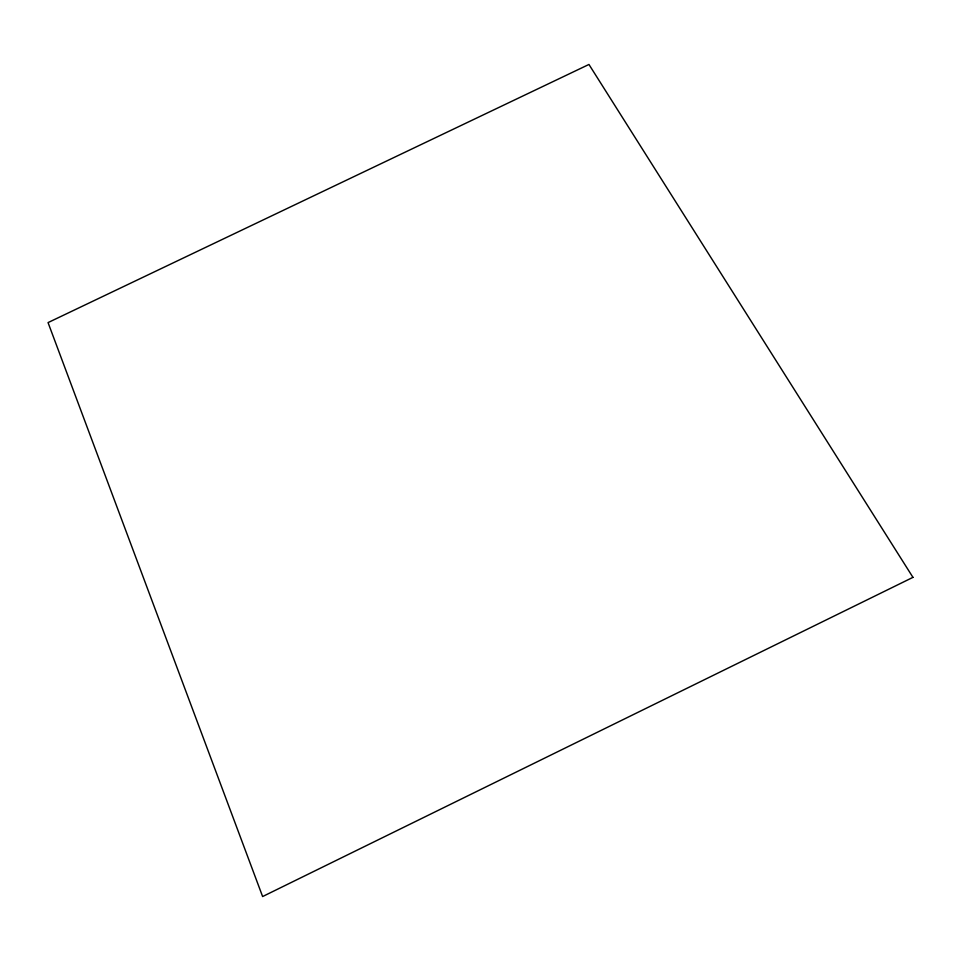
<?xml version="1.0" encoding="UTF-8"?>
<svg xmlns="http://www.w3.org/2000/svg" width="961" height="961" viewBox="0 0 961 961"><rect width="100%" height="100%" fill="white"/><g stroke="black" fill="none" stroke-linecap="round" stroke-linejoin="round"><path stroke-width="1.44" d="M912.95 577.357L262.617 896.541L48.05 322.596L588.949 64.459L912.95 577.357"/></g></svg>
